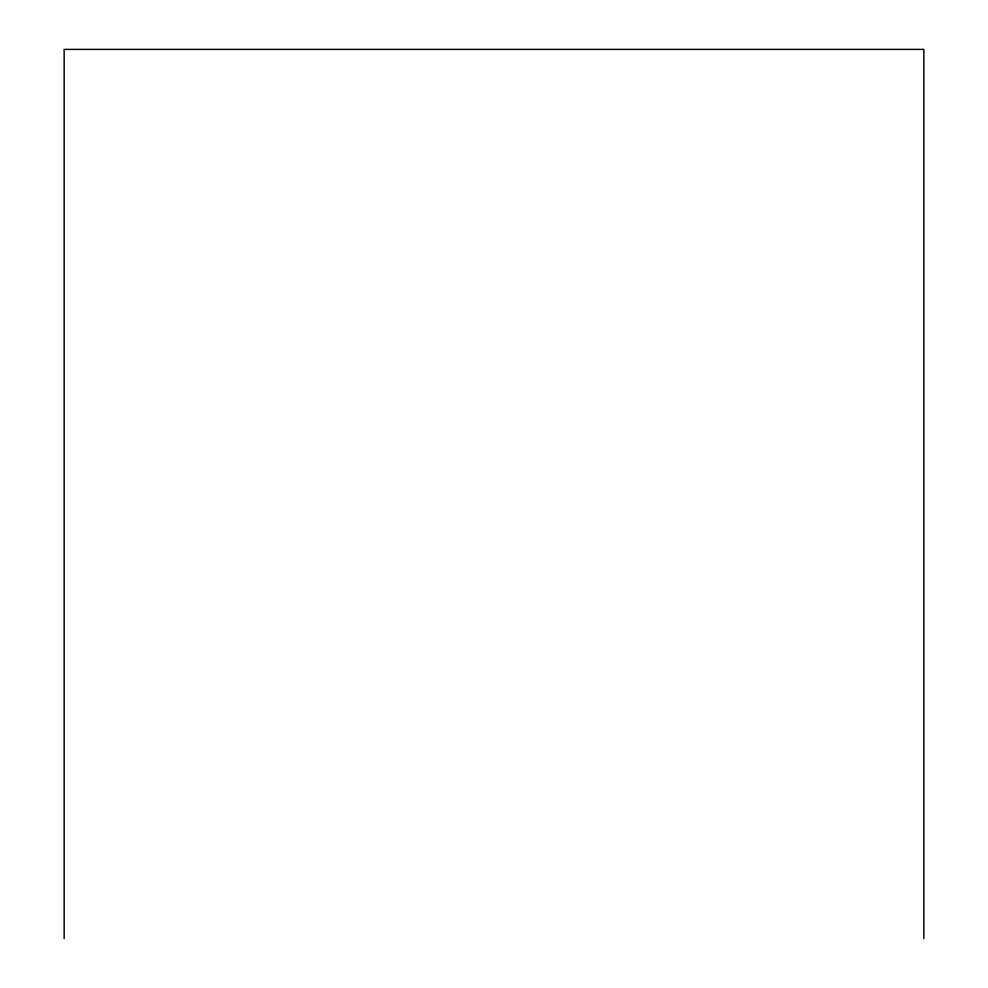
<?xml version="1.0" encoding="UTF-8"?>
<svg xmlns="http://www.w3.org/2000/svg" width="988" height="988" viewBox="0 0 988 988"><rect width="100%" height="100%" fill="white"/><g stroke="black" fill="none" stroke-linecap="round" stroke-linejoin="round"><path stroke-width="1.48" d="M923.842 938.6L923.842 49.4L64.158 49.4L64.158 938.6"/></g></svg>
